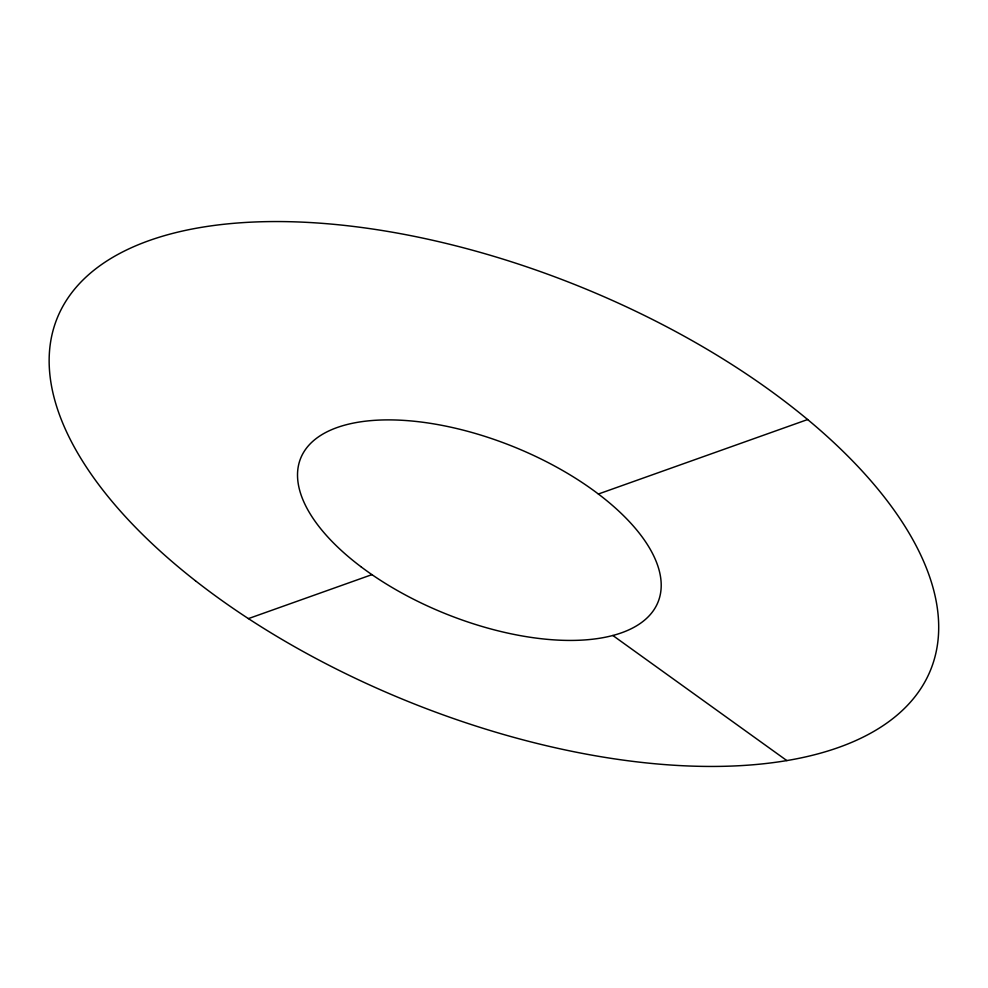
<?xml version="1.0" encoding="UTF-8"?>
<svg xmlns="http://www.w3.org/2000/svg" width="988" height="988" viewBox="0 0 988 988"><rect width="100%" height="100%" fill="white"/><g stroke="black" fill="none" stroke-linecap="round" stroke-linejoin="round"><path stroke-width="1.48" d="M248.408 618.611L371.945 574.633M598.37 494.025L807.653 419.53M612.832 635.482L786.843 760.587M360.768 566.593A192.586 90.155 21.9 0 0 658.033 602.075A192.586 90.155 21.9 0 0 419.332 421.814A192.586 90.155 21.9 0 0 360.768 566.593M195.488 580.808A470.807 224.511 21.9 0 0 928.757 674.236A470.807 224.511 21.9 0 0 357.508 226.944A470.807 224.511 21.9 0 0 195.488 580.808"/></g></svg>
